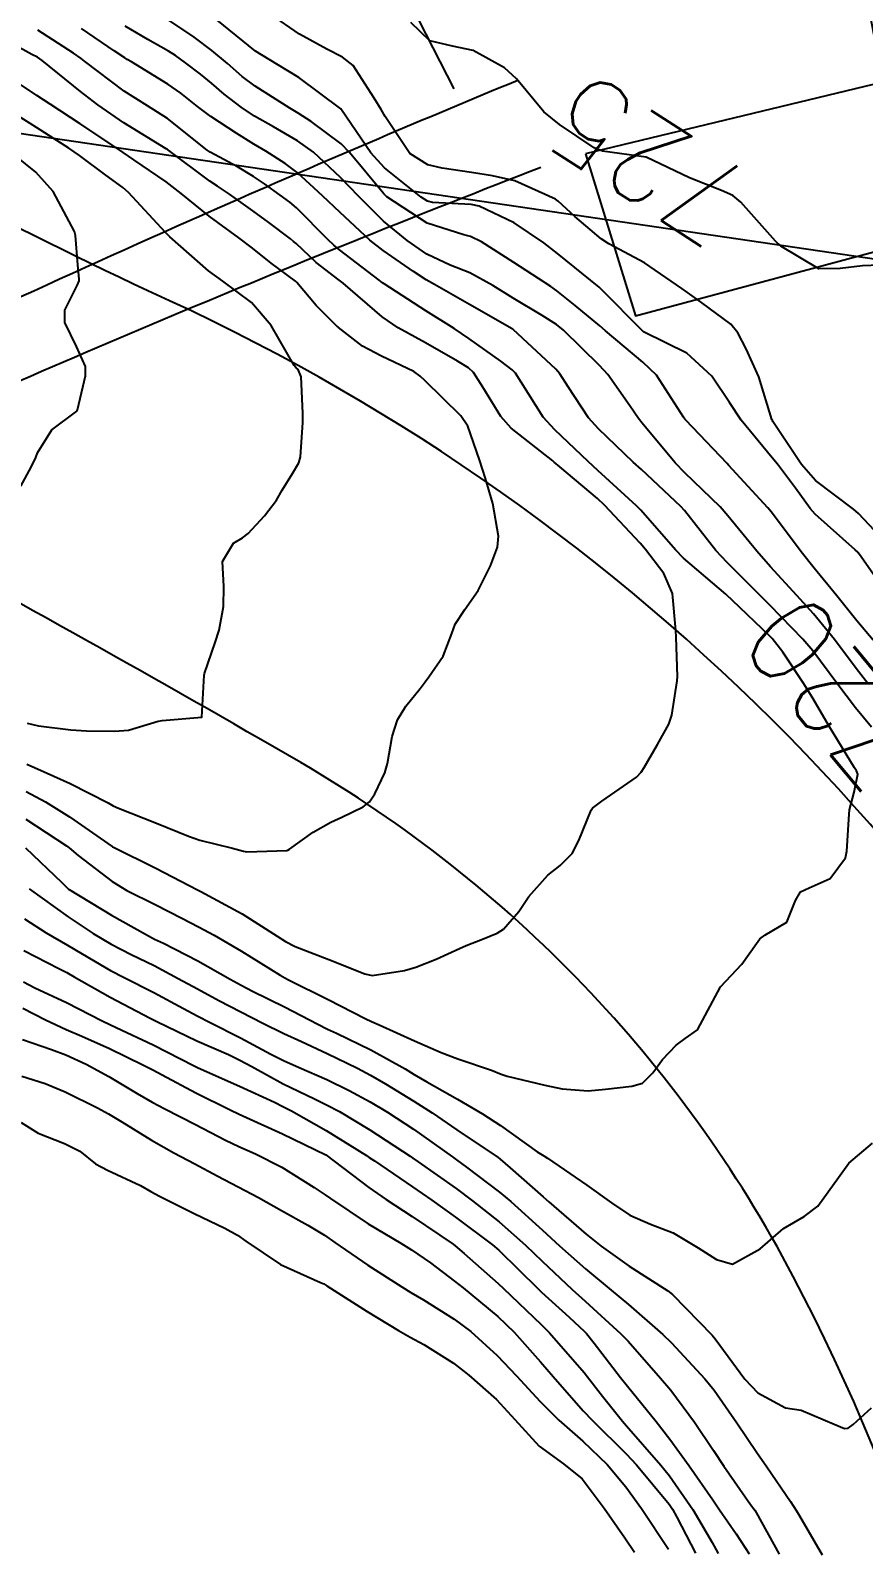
# Model space of a CAD drawing. Header units: metres. Extents: x 286371 to 293043, y 7462578 to 7466404.
# Drawn here: x 291180.2 to 291218.5, y 7463436.3 to 7463505.9 of the extents above; entities that cross this region are included whole.
import ezdxf
from ezdxf.enums import TextEntityAlignment as Align

# ---------------------------------------------------------------- set-up
doc = ezdxf.new("R2010")
doc.units = ezdxf.units.M
doc.header["$MEASUREMENT"] = 0
doc.linetypes.add('CONTINUO', pattern=[0])
for name, color, linetype in [('Cotas', 45, 'Continuous'), ('Curvas de Nivel 1m', 11, 'Continuous'), ('Curvas de Nivel 5m', 15, 'Continuous'), ('Divisas', 45, 'Continuous'), ('Edificações', 30, 'Continuous'), ('TEXTO', 45, 'Continuous'), ('Vias primárias', 230, 'Continuous')]:
    doc.layers.add(name, color=color, linetype=linetype)
doc.styles.add('Style-STANDARD', font='STANDARD.shx')

msp = doc.modelspace()

# ---------------------------------------------------------------- linework, layer by layer
at = {"layer": 'Curvas de Nivel 1m', "flags": 128}
for points, elevation in [([(291218.919, 7463477.973), (291218.177, 7463478.859), (291217.255, 7463479.999), (291216.213, 7463481.281), (291215.62, 7463482.024), (291214.261, 7463483.84), (291214.098, 7463484.047), (291212.293, 7463485.997), (291212.22, 7463486.076), (291210.323, 7463488.057), (291210.286, 7463488.105), (291210.229, 7463488.202), (291208.99, 7463490.125), (291208.363, 7463490.73), (291206.646, 7463492.161), (291206.387, 7463492.385), (291205.256, 7463493.327), (291204.411, 7463493.994), (291204.127, 7463494.199), (291202.43, 7463495.299), (291200.95, 7463496.247), (291200.448, 7463496.488), (291200.145, 7463496.562), (291198.456, 7463497.096), (291196.608, 7463498.312), (291196.476, 7463498.443), (291194.894, 7463500.339), (291194.51, 7463500.743), (291193.131, 7463501.759), (291192.531, 7463502.146), (291192.153, 7463502.38), (291190.559, 7463503.383), (291189.973, 7463503.824), (291189.292, 7463504.424), (291188.583, 7463505.028), (291187.77, 7463505.629), (291186.603, 7463506.419)], 722), ([(291219.667, 7463479.962), (291218.3, 7463481.907), (291218.241, 7463481.984), (291218.224, 7463482.003), (291218.098, 7463482.115), (291216.259, 7463483.744), (291216.028, 7463484.018), (291215.363, 7463484.942), (291214.542, 7463486.041), (291214.298, 7463486.337), (291212.875, 7463488.066), (291212.336, 7463488.87), (291211.522, 7463490.087), (291210.37, 7463491.135), (291208.411, 7463492.107), (291208.384, 7463492.121), (291206.413, 7463494.104), (291206.351, 7463494.165), (291204.437, 7463495.714), (291203.806, 7463496.204), (291202.457, 7463497.111), (291200.841, 7463497.877), (291200.47, 7463497.962), (291198.704, 7463498.047), (291198.471, 7463498.112), (291198.187, 7463498.289), (291196.494, 7463499.634), (291195.876, 7463500.324), (291194.533, 7463502.293), (291194.491, 7463502.345), (291192.562, 7463503.776), (291191.556, 7463504.39), (291190.583, 7463504.997), (291188.811, 7463506.431)], 723), ([(291219.963, 7463481.958), (291218.251, 7463483.786), (291218.016, 7463483.988), (291216.283, 7463485.294), (291215.632, 7463486.024), (291214.323, 7463488.005), (291214.3, 7463488.045), (291214.277, 7463488.093), (291213.673, 7463490.055), (291213.097, 7463491.34), (291212.721, 7463492.069), (291212.39, 7463492.466), (291211.044, 7463493.456), (291210.411, 7463493.913), (291210.152, 7463494.108), (291208.431, 7463495.278), (291206.797, 7463496.159), (291206.447, 7463496.375), (291205.239, 7463497.406), (291204.473, 7463498.11), (291204.35, 7463498.196), (291202.486, 7463499.042), (291201.455, 7463499.274), (291200.492, 7463499.422), (291199.146, 7463499.623), (291198.496, 7463499.772), (291197.655, 7463500.297), (291196.529, 7463501.989), (291196.341, 7463502.317), (291196.028, 7463502.836), (291195.06, 7463504.337), (291194.571, 7463504.716), (291193.854, 7463505.08), (291192.595, 7463505.768), (291191.71, 7463506.388)], 724), ([(291180.061, 7463471.028), (291180.941, 7463470.551), (291182.044, 7463469.861), (291183.999, 7463468.505), (291184.024, 7463468.49), (291184.058, 7463468.47), (291186.01, 7463467.507), (291187.91, 7463466.521), (291187.985, 7463466.484), (291188.064, 7463466.443), (291189.969, 7463465.417), (291191.572, 7463464.39), (291191.951, 7463464.15), (291192.406, 7463463.919), (291193.939, 7463463.322), (291195.596, 7463462.662), (291195.928, 7463462.591), (291197.412, 7463462.822), (291197.934, 7463462.972), (291198.877, 7463463.344), (291199.947, 7463463.821), (291200.252, 7463463.957), (291201.001, 7463464.249), (291201.673, 7463464.524), (291201.961, 7463464.709), (291202.671, 7463465.526), (291203.123, 7463466.217), (291203.999, 7463467.197), (291204.567, 7463467.634), (291205.106, 7463468.188), (291205.423, 7463468.784), (291205.981, 7463470.175), (291206.045, 7463470.261), (291206.469, 7463470.585), (291208.067, 7463471.686), (291208.283, 7463471.919), (291208.41, 7463472.129), (291209.023, 7463473.188), (291209.542, 7463474.113), (291209.685, 7463474.536), (291209.936, 7463476.107), (291209.947, 7463476.297), (291209.888, 7463478.109), (291209.866, 7463478.413), (291209.724, 7463480.112), (291209.313, 7463481.022), (291208.485, 7463482.131), (291208.238, 7463482.416), (291206.59, 7463484.16), (291206.269, 7463484.464), (291204.551, 7463485.929), (291204.293, 7463486.141), (291204.223, 7463486.196), (291202.316, 7463487.703), (291201.842, 7463488.232), (291201.011, 7463489.577), (291200.584, 7463490.251), (291200.357, 7463490.461), (291199.851, 7463490.773), (291198.374, 7463491.611), (291197.126, 7463492.303), (291196.391, 7463492.803), (291194.601, 7463494.342), (291194.416, 7463494.489), (291193.36, 7463495.297), (291192.441, 7463496.163), (291192.331, 7463496.265), (291192.186, 7463496.38), (291191.191, 7463497.135), (291190.463, 7463497.669), (291189.392, 7463498.431), (291188.836, 7463498.794), (291188.483, 7463499.025), (291186.536, 7463500.474), (291186.514, 7463500.488), (291186.476, 7463500.514), (291184.532, 7463501.708), (291183.35, 7463502.522), (291182.553, 7463503.142), (291180.792, 7463504.561), (291180.576, 7463504.708), (291180.309, 7463504.838), (291178.592, 7463505.793)], 718), ([(291180.042, 7463469.759), (291181.905, 7463468.536), (291182.023, 7463468.447), (291182.445, 7463468.1), (291184, 7463466.901), (291184.672, 7463466.494), (291185.982, 7463465.848), (291187.205, 7463465.22), (291187.96, 7463464.824), (291188.688, 7463464.433), (291189.943, 7463463.711), (291191.708, 7463462.607), (291191.925, 7463462.474), (291192.09, 7463462.382), (291193.911, 7463461.486), (291195.618, 7463460.609), (291195.896, 7463460.474), (291196.252, 7463460.319), (291197.883, 7463459.588), (291199.098, 7463459.054), (291199.872, 7463458.77), (291201.403, 7463458.241), (291201.861, 7463458.058), (291202.124, 7463457.967), (291203.854, 7463457.56), (291204.656, 7463457.389), (291205.851, 7463457.294), (291206.637, 7463457.378), (291207.855, 7463457.517), (291208.343, 7463457.651), (291208.81, 7463458.13), (291209.262, 7463458.735), (291209.883, 7463459.395), (291210.301, 7463459.695), (291210.87, 7463460.1), (291211.924, 7463462.074), (291212.896, 7463463.103), (291213.574, 7463464.05), (291213.732, 7463464.273), (291213.96, 7463464.442), (291214.97, 7463465.029), (291215.364, 7463466.024), (291215.588, 7463466.423), (291215.993, 7463466.606), (291216.955, 7463467.045), (291217.653, 7463467.99), (291217.721, 7463468.286), (291217.818, 7463469.988), (291217.841, 7463470.194), (291218.059, 7463471.003), (291218.224, 7463471.83), (291218.158, 7463471.983), (291218.076, 7463472.114), (291216.928, 7463474.002), (291216.124, 7463475.357), (291215.709, 7463476.021), (291214.777, 7463477.413), (291214.284, 7463478.043), (291214.166, 7463478.17), (291212.477, 7463479.783), (291212.194, 7463480.052), (291212.165, 7463480.075), (291210.228, 7463481.725), (291209.848, 7463482.11), (291208.261, 7463483.931), (291208.059, 7463484.138), (291206.288, 7463485.756), (291205.839, 7463486.171), (291204.316, 7463487.625), (291203.781, 7463488.203), (291202.765, 7463489.801), (291202.505, 7463490.222), (291202.356, 7463490.374), (291201.831, 7463490.764), (291200.377, 7463491.816), (291199.701, 7463492.265), (291198.396, 7463493.085), (291196.48, 7463494.313), (291196.415, 7463494.361), (291196.25, 7463494.483), (291194.437, 7463495.881), (291194.182, 7463496.091), (291193.905, 7463496.353), (291192.465, 7463497.798), (291192.155, 7463498.067), (291191.713, 7463498.39), (291190.985, 7463498.907), (291190.487, 7463499.24), (291189.756, 7463499.682), (291188.503, 7463500.352), (291188.365, 7463500.447), (291186.535, 7463501.894), (291185.62, 7463502.488), (291184.554, 7463503.161), (291182.729, 7463504.532), (291182.576, 7463504.648), (291182.223, 7463504.896), (291180.595, 7463505.956)], 719), ([(291218.682, 7463475.976), (291218.144, 7463476.674), (291217.15, 7463478), (291216.182, 7463479.182), (291215.422, 7463480.026), (291214.22, 7463481.336), (291213.589, 7463482.054), (291212.258, 7463483.679), (291211.901, 7463484.08), (291210.287, 7463485.645), (291209.839, 7463486.111), (291208.321, 7463487.933), (291208.162, 7463488.137), (291207.761, 7463488.715), (291206.747, 7463490.159), (291206.36, 7463490.578), (291204.715, 7463492.189), (291204.388, 7463492.456), (291203.728, 7463492.871), (291202.406, 7463493.663), (291201.471, 7463494.239), (291200.422, 7463494.817), (291199.518, 7463495.178), (291198.435, 7463495.684), (291197.534, 7463496.298), (291196.457, 7463497.199), (291195.3, 7463498.332), (291194.487, 7463499.2), (291193.241, 7463500.363), (291192.512, 7463500.879), (291191.399, 7463501.519), (291190.536, 7463502.007), (291189.917, 7463502.417), (291189.138, 7463503.018), (291188.56, 7463503.517), (291188.056, 7463503.934), (291187.365, 7463504.459), (291186.903, 7463504.792), (291186.582, 7463504.995), (291185.638, 7463505.532), (291184.599, 7463506.144)], 721), ([(291180.08, 7463472.29), (291180.571, 7463472.063), (291182.067, 7463471.398), (291183.819, 7463470.508), (291184.052, 7463470.375), (291184.288, 7463470.263), (291186.041, 7463469.579), (291187.511, 7463468.973), (291188.029, 7463468.796), (291189.525, 7463468.422), (291190.022, 7463468.287), (291190.179, 7463468.254), (291192.013, 7463468.317), (291192.066, 7463468.331), (291192.139, 7463468.383), (291193.229, 7463469.168), (291194.039, 7463469.621), (291194.544, 7463469.847), (291195.519, 7463470.332), (291195.816, 7463470.561), (291196.056, 7463470.925), (291196.514, 7463471.88), (291196.641, 7463472.316), (291196.854, 7463473.559), (291197.09, 7463474.31), (291197.485, 7463474.943), (291198.136, 7463475.754), (291198.368, 7463476.064), (291198.539, 7463476.289), (291199.198, 7463477.239), (291199.597, 7463478.273), (291199.747, 7463478.705), (291200.191, 7463479.383), (291200.791, 7463480.253), (291201.357, 7463481.377), (291201.683, 7463482.233), (291201.732, 7463482.742), (291201.475, 7463484.236), (291201.14, 7463485.382), (291200.86, 7463486.246), (291200.317, 7463487.786), (291199.997, 7463488.259), (291198.348, 7463489.881), (291198.138, 7463490.076), (291197.843, 7463490.292), (291196.364, 7463490.998), (291195.494, 7463491.455), (291194.384, 7463492.313), (291194.368, 7463492.329), (291194.349, 7463492.345), (291193.358, 7463493.324), (291192.473, 7463494.383), (291192.442, 7463494.411), (291192.415, 7463494.436), (291191.296, 7463495.266), (291190.437, 7463495.957), (291189.809, 7463496.424), (291188.459, 7463497.419), (291187.174, 7463498.464), (291186.484, 7463498.993), (291184.99, 7463500.012), (291184.512, 7463500.337), (291184.264, 7463500.508), (291182.531, 7463501.663), (291181.151, 7463502.555), (291180.55, 7463502.951), (291179.472, 7463503.669)], 717), ([(291180.108, 7463474.163), (291180.625, 7463474.038), (291182.104, 7463473.854), (291182.82, 7463473.807), (291184.103, 7463473.792), (291184.752, 7463473.848), (291186.111, 7463474.251), (291186.292, 7463474.291), (291188.114, 7463474.444), (291188.217, 7463476.369), (291188.232, 7463476.443), (291188.735, 7463477.866), (291188.907, 7463478.433), (291189.112, 7463479.509), (291189.129, 7463480.431), (291189.07, 7463481.583), (291189.57, 7463482.424), (291189.985, 7463482.671), (291190.241, 7463482.868), (291190.988, 7463483.668), (291191.543, 7463484.395), (291191.809, 7463484.853), (291192.282, 7463485.614), (291192.562, 7463486.108), (291192.643, 7463486.379), (291192.746, 7463487.95), (291192.748, 7463488.378), (291192.673, 7463490.055), (291192.542, 7463490.382), (291192.444, 7463490.471), (291192.357, 7463490.574), (291191.302, 7463492.401), (291190.4, 7463493.459), (291189.084, 7463494.434), (291188.421, 7463494.912), (291186.642, 7463496.471), (291186.447, 7463496.674), (291184.753, 7463498.5), (291184.487, 7463498.73), (291183.705, 7463499.307), (291182.509, 7463500.201), (291182.018, 7463500.542), (291180.528, 7463501.494), (291178.762, 7463502.591)], 716), ([(291180.188, 7463466.562), (291181.975, 7463465.283), (291183.122, 7463464.517), (291183.954, 7463464.022), (291184.877, 7463463.559), (291185.933, 7463463.041), (291187.032, 7463462.458), (291187.917, 7463461.97), (291188.898, 7463461.441), (291189.902, 7463460.914), (291190.917, 7463460.399), (291191.887, 7463459.93), (291192.698, 7463459.556), (291193.874, 7463459.007), (291195.264, 7463458.333), (291195.859, 7463458.018), (291196.544, 7463457.623), (291197.842, 7463456.829), (291198.685, 7463456.282), (291199.823, 7463455.502), (291201.715, 7463454.236), (291201.803, 7463454.166), (291202.261, 7463453.763), (291203.778, 7463452.438), (291204.046, 7463452.2), (291205.752, 7463450.719), (291206.438, 7463450.164), (291207.731, 7463449.255), (291209.51, 7463448.118), (291209.712, 7463447.955), (291211.537, 7463446.087), (291211.672, 7463445.924), (291213.043, 7463444.063), (291213.635, 7463443.438), (291214.899, 7463442.762), (291215.623, 7463442.644), (291217.139, 7463442.002), (291217.611, 7463441.808), (291217.78, 7463441.823), (291218.004, 7463441.989), (291218.849, 7463442.753)], 721), ([(291179.973, 7463465.183), (291180.966, 7463464.549), (291181.953, 7463463.976), (291183.228, 7463463.225), (291183.93, 7463462.818), (291184.555, 7463462.495), (291185.914, 7463461.81), (291187.277, 7463461.081), (291187.899, 7463460.742), (291188.493, 7463460.435), (291189.884, 7463459.736), (291191.282, 7463458.984), (291191.869, 7463458.682), (291192.588, 7463458.374), (291193.856, 7463457.821), (291194.872, 7463457.315), (291195.841, 7463456.788), (291196.643, 7463456.312), (291197.823, 7463455.533), (291199.615, 7463454.267), (291199.802, 7463454.129), (291200.259, 7463453.796), (291201.78, 7463452.656), (291202.298, 7463452.227), (291203.755, 7463450.906), (291204.529, 7463450.193), (291205.728, 7463449.128), (291206.908, 7463448.157), (291207.704, 7463447.501), (291209.269, 7463446.121), (291209.676, 7463445.731), (291211.208, 7463444.091), (291211.636, 7463443.569), (291212.676, 7463442.069), (291213.594, 7463440.703), (291214.048, 7463440.047), (291215.128, 7463438.463), (291215.413, 7463438.027), (291215.551, 7463437.803), (291216.585, 7463436.009)], 722), ([(291179.952, 7463463.736), (291181.559, 7463462.913), (291181.928, 7463462.72), (291182.256, 7463462.529), (291183.91, 7463461.595), (291185.745, 7463460.628), (291185.895, 7463460.551), (291186.05, 7463460.472), (291187.881, 7463459.597), (291189.336, 7463458.958), (291189.868, 7463458.706), (291190.418, 7463458.406), (291191.853, 7463457.626), (291193.282, 7463456.923), (291193.839, 7463456.662), (291194.442, 7463456.345), (291195.822, 7463455.509), (291197.683, 7463454.296), (291197.803, 7463454.214), (291198.046, 7463454.045), (291199.782, 7463452.813), (291200.543, 7463452.253), (291201.76, 7463451.288), (291202.967, 7463450.216), (291203.733, 7463449.486), (291205.113, 7463448.183), (291205.706, 7463447.647), (291207.346, 7463446.15), (291207.679, 7463445.81), (291209.166, 7463444.122), (291209.636, 7463443.56), (291210.727, 7463442.098), (291211.595, 7463440.798), (291212.066, 7463440.077), (291213.298, 7463438.318), (291213.489, 7463438.055), (291213.553, 7463437.958), (291214.615, 7463436.038)], 723), ([(291179.929, 7463462.29), (291180.456, 7463462.024), (291181.906, 7463461.344), (291183.544, 7463460.51), (291183.892, 7463460.341), (291184.183, 7463460.206), (291185.878, 7463459.4), (291187.769, 7463458.446), (291187.863, 7463458.398), (291187.95, 7463458.356), (291189.85, 7463457.51), (291191.455, 7463456.775), (291191.837, 7463456.586), (291192.226, 7463456.379), (291193.821, 7463455.479), (291195.676, 7463454.326), (291195.803, 7463454.244), (291196.041, 7463454.08), (291197.783, 7463452.901), (291198.675, 7463452.281), (291199.763, 7463451.503), (291201.455, 7463450.239), (291201.74, 7463449.989), (291203.557, 7463448.207), (291203.712, 7463448.058), (291204.972, 7463446.908), (291205.685, 7463446.26), (291205.766, 7463446.173), (291206.124, 7463445.721), (291207.325, 7463444.149), (291207.646, 7463443.742), (291208.969, 7463442.124), (291209.602, 7463441.318), (291210.482, 7463440.101), (291211.561, 7463438.537), (291211.877, 7463438.08), (291212.638, 7463436.968), (291213.241, 7463436.059)], 724), ([(291179.88, 7463459.645), (291181.219, 7463459.199), (291181.87, 7463458.944), (291182.81, 7463458.52), (291183.856, 7463457.96), (291185.15, 7463457.18), (291185.839, 7463456.776), (291186.421, 7463456.466), (291187.824, 7463455.751), (291189.2, 7463455.037), (291189.809, 7463454.74), (291190.587, 7463454.403), (291191.795, 7463453.801), (291193.277, 7463452.867), (291193.777, 7463452.519), (291194.02, 7463452.351), (291195.757, 7463451.2), (291197.254, 7463450.302), (291197.74, 7463450.006), (291198.609, 7463449.403), (291199.719, 7463448.567), (291200.108, 7463448.259), (291201.695, 7463446.95), (291202.453, 7463446.223), (291203.664, 7463444.858), (291204.239, 7463444.196), (291205.623, 7463442.617), (291206.05, 7463442.168), (291207.592, 7463440.652), (291208.066, 7463440.137), (291209.557, 7463438.339), (291209.716, 7463438.112), (291209.913, 7463437.744), (291210.774, 7463436.096)], 726), ([(291179.855, 7463457.972), (291180.933, 7463457.635), (291181.845, 7463457.258), (291183.333, 7463456.512), (291183.83, 7463456.247), (291184.448, 7463455.872), (291185.812, 7463455.037), (291186.836, 7463454.459), (291187.796, 7463453.941), (291188.819, 7463453.399), (291189.781, 7463452.9), (291190.71, 7463452.4), (291191.765, 7463451.813), (291192.988, 7463451.134), (291193.749, 7463450.674), (291194.226, 7463450.347), (291195.729, 7463449.307), (291197.295, 7463448.301), (291197.71, 7463448.051), (291198.287, 7463447.704), (291199.692, 7463446.817), (291200.462, 7463446.253), (291201.668, 7463445.163), (291202.558, 7463444.221), (291203.637, 7463443.046), (291204.502, 7463442.191), (291205.6, 7463441.225), (291206.711, 7463440.158), (291207.569, 7463439.139), (291208.299, 7463438.133), (291209.526, 7463436.273)], 727), ([(291179.823, 7463455.852), (291180.612, 7463455.355), (291181.809, 7463454.884), (291182.52, 7463454.524), (291183.23, 7463453.95), (291183.791, 7463453.663), (291185.309, 7463452.954), (291185.777, 7463452.687), (291186.17, 7463452.469), (291187.762, 7463451.665), (291189.177, 7463450.999), (291189.748, 7463450.683), (291190.143, 7463450.408), (291191.728, 7463449.338), (291193.564, 7463448.509), (291193.715, 7463448.44), (291193.855, 7463448.352), (291195.697, 7463447.178), (291197.149, 7463446.302), (291197.68, 7463445.995), (291198.305, 7463445.655), (291199.662, 7463444.802), (291200.37, 7463444.254), (291201.638, 7463443.139), (291202.488, 7463442.221), (291203.6, 7463440.996), (291204.721, 7463440.187), (291205.574, 7463439.495), (291206.576, 7463438.159), (291207.534, 7463436.786), (291207.979, 7463436.138)], 728)]:
    msp.add_lwpolyline(points, dxfattribs=dict(at, elevation=elevation))
at = {"layer": 'Curvas de Nivel 5m', "flags": 128}
for points, elevation in [([(291219.224, 7463495.181), (291218.431, 7463495.146), (291217.409, 7463495.02), (291216.429, 7463495.011), (291214.687, 7463496.041), (291214.448, 7463496.281), (291212.848, 7463498.069), (291212.479, 7463498.373), (291211.961, 7463498.603), (291210.49, 7463499.186), (291208.504, 7463500.134), (291206.508, 7463500.4), (291206.121, 7463500.56), (291204.526, 7463501.633), (291203.811, 7463502.205), (291202.557, 7463503.724), (291202.013, 7463504.233), (291200.575, 7463505.017), (291199.62, 7463505.227), (291198.582, 7463505.469), (291197.706, 7463506.298)], 725), ([(291218.847, 7463473.973), (291218.117, 7463474.871), (291217.258, 7463475.998), (291216.156, 7463477.479), (291215.695, 7463478.021), (291214.187, 7463479.572), (291213.709, 7463480.052), (291212.223, 7463481.533), (291211.707, 7463482.082), (291210.261, 7463483.918), (291210.099, 7463484.107), (291208.289, 7463485.795), (291207.916, 7463486.14), (291206.316, 7463487.659), (291205.866, 7463488.171), (291204.935, 7463489.596), (291204.544, 7463490.192), (291204.357, 7463490.406), (291202.402, 7463492.224), (291202.384, 7463492.238), (291202.357, 7463492.252), (291200.401, 7463493.363), (291198.792, 7463494.279), (291198.417, 7463494.504), (291197.83, 7463494.886), (291196.437, 7463495.853), (291195.828, 7463496.324), (291194.463, 7463497.582), (291193.657, 7463498.357), (291192.49, 7463499.419), (291191.946, 7463499.836), (291191.049, 7463500.396), (291190.51, 7463500.726), (291189.725, 7463501.215), (291188.535, 7463501.989), (291187.912, 7463502.454), (291187.154, 7463503.063), (291186.559, 7463503.482), (291184.89, 7463504.5), (291184.687, 7463504.614), (291184.577, 7463504.682), (291184.089, 7463505.004), (291182.597, 7463506.031)], 720), ([(291179.811, 7463485.031), (291180.284, 7463485.914), (291180.496, 7463486.357), (291180.573, 7463486.56), (291181.236, 7463487.625), (291182.323, 7463488.436), (291182.381, 7463488.475), (291182.41, 7463488.533), (291182.785, 7463490.09), (291182.772, 7463490.528), (291182.368, 7463491.435), (291181.833, 7463492.543), (291181.825, 7463493.111), (291182.41, 7463494.274), (291182.487, 7463494.459), (291182.49, 7463494.533), (291182.424, 7463495.184), (291182.313, 7463496.536), (291182.267, 7463496.718), (291181.296, 7463498.552), (291180.497, 7463499.439), (291179.077, 7463500.586)], 715), ([(291180.022, 7463468.447), (291181.689, 7463466.849), (291181.994, 7463466.553), (291182.023, 7463466.534), (291183.977, 7463465.354), (291185.533, 7463464.481), (291185.951, 7463464.262), (291186.35, 7463464.066), (291187.936, 7463463.264), (291189.41, 7463462.422), (291189.92, 7463462.137), (291190.447, 7463461.875), (291191.906, 7463461.15), (291193.433, 7463460.361), (291193.891, 7463460.131), (291194.292, 7463459.944), (291195.877, 7463459.174), (291197.446, 7463458.301), (291197.86, 7463458.049), (291198.437, 7463457.704), (291199.844, 7463456.918), (291200.99, 7463456.247), (291201.826, 7463455.701), (291203.513, 7463454.504), (291203.806, 7463454.309), (291203.979, 7463454.202), (291205.786, 7463452.971), (291206.914, 7463452.157), (291207.766, 7463451.601), (291208.709, 7463451.181), (291209.754, 7463450.781), (291210.899, 7463450.097), (291211.736, 7463449.556), (291212.467, 7463449.34), (291213.744, 7463450.054), (291214.812, 7463450.985), (291215.767, 7463451.533), (291216.387, 7463452.012), (291217.804, 7463453.984), (291218.895, 7463454.891)], 720), ([(291179.905, 7463461.089), (291180.946, 7463460.549), (291181.888, 7463460.112), (291182.604, 7463459.803), (291183.875, 7463459.237), (291185.447, 7463458.481), (291185.861, 7463458.267), (291186.296, 7463458.03), (291187.846, 7463457.212), (291189.423, 7463456.421), (291189.831, 7463456.224), (291190.168, 7463456.07), (291191.818, 7463455.319), (291193.804, 7463454.354), (291195.782, 7463452.859), (291196.57, 7463452.313), (291197.763, 7463451.528), (291199.654, 7463450.266), (291199.743, 7463450.194), (291200.155, 7463449.841), (291201.717, 7463448.455), (291201.956, 7463448.231), (291203.69, 7463446.581), (291204.067, 7463446.199), (291205.657, 7463444.377), (291205.819, 7463444.172), (291206.507, 7463443.291), (291207.428, 7463442.147), (291207.611, 7463441.933), (291209.177, 7463440.121), (291209.577, 7463439.632), (291210.648, 7463438.098), (291211.532, 7463436.583), (291211.818, 7463436.08)], 725)]:
    msp.add_lwpolyline(points, dxfattribs=dict(at, elevation=elevation))
at = {"layer": 'Divisas'}
msp.add_lwpolyline([(291496.293, 7463541.617), (291481.196, 7463548.202), (291465.281, 7463553.199), (291451.562, 7463557.247), (291432.408, 7463562.45), (291425.964, 7463563.903), (291405.572, 7463563.283), (291375.158, 7463562.72), (291340.908, 7463561.941), (291321.978, 7463561.55), (291308.49, 7463559.424), (291287.068, 7463556.293), (291269.353, 7463553.773), (291249.613, 7463544.131), (291228.427, 7463534.16), (291227.968, 7463534.946), (291200.083, 7463520.19), (291200.87, 7463518.488), (291193.569, 7463515.219), (291199.685, 7463503.269)], dxfattribs=at)
at = {"layer": 'Edificações'}
msp.add_lwpolyline([(291205.722, 7463500.277), (291208.016, 7463492.852), (291232.926, 7463499.525), (291259.452, 7463503.818), (291257.413, 7463514.68), (291218.727, 7463506.915), (291219.365, 7463503.563)], close=True, dxfattribs=at)
at = {"layer": 'TEXTO', "linetype": 'CONTINUO'}
msp.add_polyline3d([(291158.372, 7463504.37, 0), (291287.784, 7463485.35, 0)], dxfattribs=at)
at = {"layer": 'Vias primárias', "elevation": 732.393}
msp.add_lwpolyline([(291229.318, 7463382.387), (291225.283, 7463416.51, 0.091958), (291215.261, 7463448.783, 0.140907), (291192.654, 7463472.357, 0.016665), (291152.78, 7463493.78, -0.015718), (291083.362, 7463530.907), (291080.305, 7463532.439), (291079.071, 7463533.1), (291078.66, 7463533.347, 0.799728), (291076.899, 7463531.505), (291082.055, 7463520.013), (291088.671, 7463506.017)], format="xyb", dxfattribs=at)
at = {"layer": 'Vias primárias'}
for points in [[(291251.574, 7463340.235), (291248.443, 7463363.572), (291245.769, 7463382.315), (291244.576, 7463392.35, 0.03193), (291239.465, 7463427.439, 0.0366), (291234.177, 7463445.712, 0.182673), (291185.631, 7463494, -0.026376), (291165.147, 7463504.946, 0.015904)], [(291116.69, 7463461.098), (291130.174, 7463468.69), (291152.402, 7463480.286, -0.01698), (291189.894, 7463498.252, -0.005417), (291202.615, 7463503.662, -0.005417)], [(291011.691, 7463409.28, 0.062368), (291021.673, 7463404.467, 0.193454), (291038.687, 7463407.33), (291041.127, 7463408.674), (291047.047, 7463412.051, 0.087498), (291049.353, 7463414.383, 0.050676), (291052.973, 7463420.95, -0.11221), (291054.31, 7463422.798, -0.071301), (291062.92, 7463428.425), (291091.892, 7463441.939), (291114.181, 7463453.909), (291154.135, 7463477.035), (291171.209, 7463486.082, -0.014279), (291203.672, 7463499.662)]]:
    msp.add_lwpolyline(points, format="xyb", dxfattribs=at)

# ---------------------------------------------------------------- texts
at = {"layer": 'Cotas', "style": 'Style-STANDARD'}
for s, rotation, p in [('725', 147.22081, (291208.575, 7463499.999, 725)), ('720', 129.87759, (291217.202, 7463475.555, 720))]:
    msp.add_text(s, height=4, rotation=rotation, dxfattribs=at).set_placement(p, align=Align.MIDDLE_CENTER)

doc.saveas('drawing.dxf')
